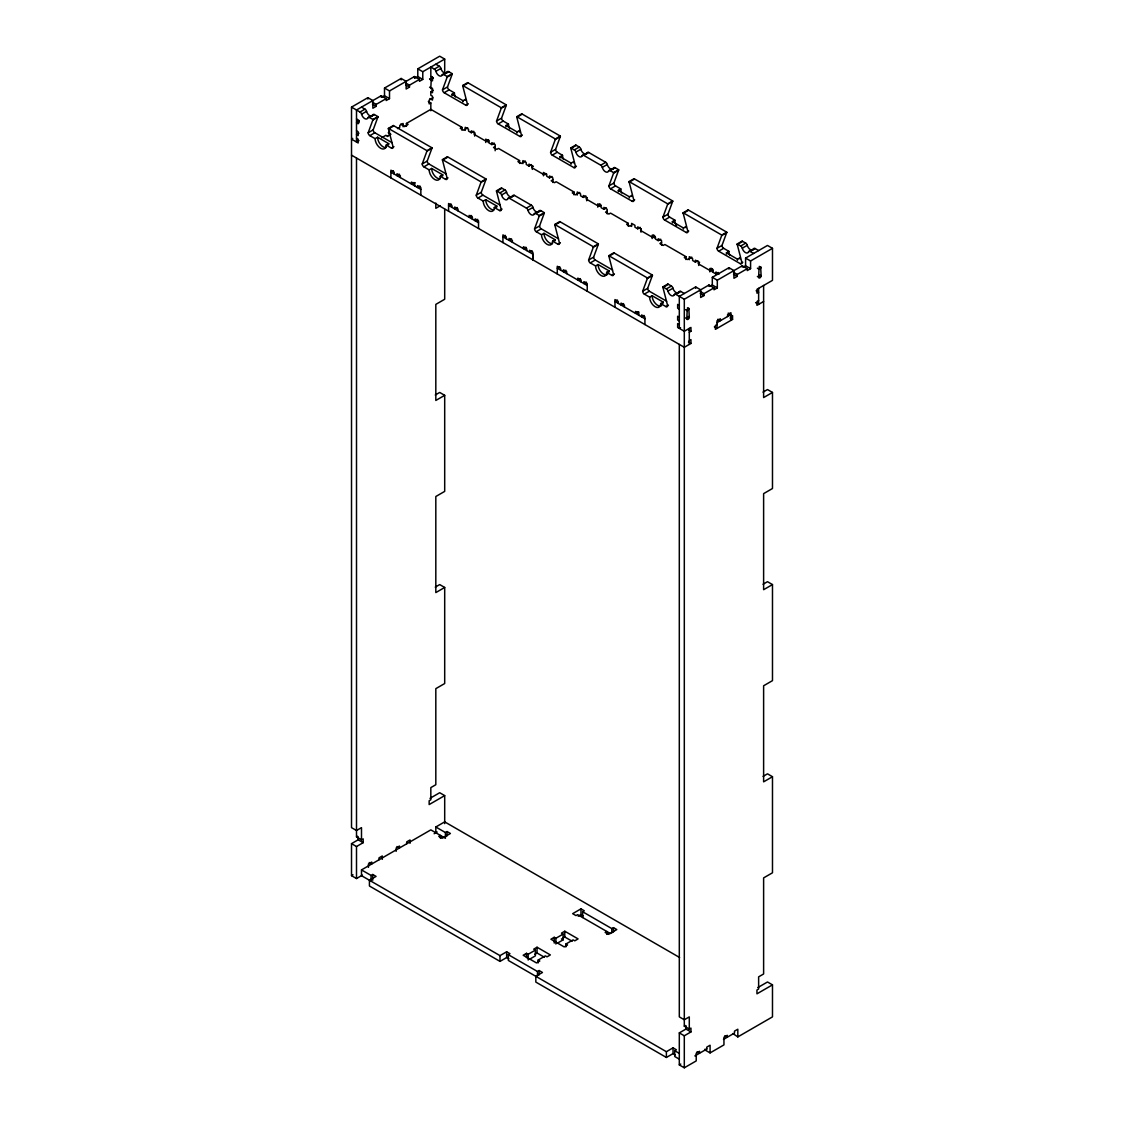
<?xml version="1.0" encoding="UTF-8"?>
<svg xmlns="http://www.w3.org/2000/svg" width="1124" height="1124" viewBox="0 0 1124 1124"><rect width="100%" height="100%" fill="white"/><g stroke="black" fill="none" stroke-linecap="round" stroke-linejoin="round"><path stroke-width="1.5" d="M358.992 122.853L359.146 120.479M432.529 88.262A1.77 1.026 -60 0 1 430.829 87.897L431.293 78.441A2.037 1.18 -60 0 1 432.852 77.556L433.302 78.006M688.043 316.462L689.293 317.179L686.792 318.626L687.27 309.156A2.037 1.18 -60 0 1 688.815 308.271L689.293 317.179A1.77 1.026 -60 0 1 688.043 319.342A1.77 1.026 -60 0 1 686.792 318.626L685.542 317.909M759.866 275.001L761.117 275.717L758.63 277.15L759.093 267.695A2.037 1.18 -60 0 1 760.653 266.81L761.117 275.717A1.77 1.026 -60 0 1 759.866 277.881A1.77 1.026 -60 0 1 758.63 277.15L757.379 276.434M375.107 138.674L377.608 137.226L388.693 143.633L386.206 145.08A7.84 4.524 60 0 1 380.657 148.284A7.84 4.524 60 0 1 375.107 138.674L369.838 135.639A2.346 1.363 60 0 1 368.18 132.744L372.859 119.987A2.346 1.363 60 0 0 372.929 119.481L377.931 116.601L374.418 114.578A2.346 1.363 60 0 0 372.845 114.957A4.707 2.712 60 0 1 369.712 115.702A4.707 2.712 60 0 1 366.579 111.332A2.346 1.363 60 0 0 365.005 109.14L361.492 107.117M368.18 132.744L373.168 129.864L377.861 117.107A2.346 1.363 60 0 0 377.931 116.601M468.287 103.773L465.8 105.206L444.163 92.716A2.346 1.363 60 0 1 442.505 89.836L447.183 77.078A2.346 1.363 60 0 0 447.254 76.573L452.255 73.692L448.743 71.669A2.346 1.363 60 0 0 447.169 72.034A4.707 2.712 60 0 1 444.036 72.793A4.707 2.712 60 0 1 440.889 68.424A2.346 1.363 60 0 0 439.329 66.232L435.817 64.209M442.505 89.836L447.493 86.955L452.185 74.198A2.346 1.363 60 0 0 452.255 73.692M429.157 169.879L431.658 168.445L442.744 174.838L440.257 176.285A7.84 4.524 60 0 1 434.707 179.489A7.84 4.524 60 0 1 429.157 169.879L423.888 166.844A2.346 1.363 60 0 1 422.231 163.949L426.909 151.206A2.346 1.363 60 0 0 426.979 150.686L431.981 147.806L393.372 125.523L388.384 128.403A2.346 1.363 60 0 0 388.454 128.993L393.133 147.16A2.346 1.363 60 0 1 391.475 148.115L386.206 145.08M422.231 163.949L427.218 161.069L431.911 148.312A2.346 1.363 60 0 0 431.981 147.806M522.337 134.978L519.85 136.411L498.213 123.921A2.346 1.363 60 0 1 496.555 121.041L501.234 108.283A2.346 1.363 60 0 0 501.304 107.778L506.306 104.897L467.696 82.614L462.709 85.494A2.346 1.363 60 0 0 462.779 86.084L467.458 104.251A2.346 1.363 60 0 1 465.8 105.206M496.555 121.041L501.543 118.16L506.236 105.403A2.346 1.363 60 0 0 506.306 104.897M483.208 201.084L485.709 199.65L496.794 206.043L494.307 207.49A7.84 4.524 60 0 1 488.757 210.694A7.84 4.524 60 0 1 483.208 201.084L477.939 198.049A2.346 1.363 60 0 1 476.281 195.169L480.96 182.411A2.346 1.363 60 0 0 481.03 181.891L486.032 179.011L447.422 156.728L442.434 159.608A2.346 1.363 60 0 0 442.505 160.198L447.183 178.365A2.346 1.363 60 0 1 445.526 179.32L440.257 176.285M476.281 195.169L481.269 192.274L485.961 179.517A2.346 1.363 60 0 0 486.032 179.011M576.387 166.183L573.9 167.617L552.263 155.14A2.346 1.363 60 0 1 550.605 152.246L555.284 139.502A2.346 1.363 60 0 0 555.354 138.983L560.356 136.102L521.747 113.819L516.759 116.699A2.346 1.363 60 0 0 516.829 117.289L521.508 135.456A2.346 1.363 60 0 1 519.85 136.411M550.605 152.246L555.593 149.366L560.286 136.608A2.346 1.363 60 0 0 560.356 136.102M541.501 234.747L544.002 233.3L555.101 239.707L552.601 241.14A7.84 4.524 60 0 1 547.051 244.344A7.84 4.524 60 0 1 541.501 234.747L536.232 231.699A2.346 1.363 60 0 1 534.574 228.818L539.253 216.061A2.346 1.363 60 0 0 539.323 215.555L544.325 212.675L540.813 210.638A2.346 1.363 60 0 0 539.239 211.017A4.707 2.712 60 0 1 536.106 211.776A4.707 2.712 60 0 1 532.973 207.392A2.346 1.363 60 0 0 531.399 205.214L514.399 195.393A2.346 1.363 60 0 0 512.825 195.773A4.707 2.712 60 0 1 509.692 196.517A4.707 2.712 60 0 1 506.559 192.148A2.346 1.363 60 0 0 504.985 189.956L501.473 187.933L496.485 190.813A2.346 1.363 60 0 0 496.555 191.403L501.234 209.57A2.346 1.363 60 0 1 499.576 210.539L494.307 207.49M534.574 228.818L539.562 225.938L544.255 213.181A2.346 1.363 60 0 0 544.325 212.675M634.681 199.833L632.194 201.28L610.557 188.79A2.346 1.363 60 0 1 608.899 185.91L613.578 173.152A2.346 1.363 60 0 0 613.648 172.646L618.65 169.766L615.137 167.729A2.346 1.363 60 0 0 613.563 168.108A4.707 2.712 60 0 1 610.43 168.853A4.707 2.712 60 0 1 607.297 164.483A2.346 1.363 60 0 0 605.724 162.306L588.723 152.485A2.346 1.363 60 0 0 587.149 152.864A4.707 2.712 60 0 1 584.016 153.609A4.707 2.712 60 0 1 580.869 149.239A2.346 1.363 60 0 0 579.31 147.047L575.797 145.024L570.809 147.904A2.346 1.363 60 0 0 570.88 148.494L575.558 166.661A2.346 1.363 60 0 1 573.9 167.617M608.899 185.91L613.887 183.029L618.579 170.272A2.346 1.363 60 0 0 618.65 169.766M595.551 265.952L598.052 264.505L609.152 270.912L606.651 272.345A7.84 4.524 60 0 1 601.101 275.549A7.84 4.524 60 0 1 595.551 265.952L590.283 262.904A2.346 1.363 60 0 1 588.625 260.023L593.303 247.266A2.346 1.363 60 0 0 593.374 246.76L598.375 243.88L559.766 221.583L554.778 224.477A2.346 1.363 60 0 0 554.849 225.053L559.527 243.234A2.346 1.363 60 0 1 557.869 244.189L552.601 241.14M588.625 260.023L593.612 257.143L598.305 244.386A2.346 1.363 60 0 0 598.375 243.88M688.731 231.038L686.244 232.485L664.607 219.995A2.346 1.363 60 0 1 662.949 217.115L667.628 204.357A2.346 1.363 60 0 0 667.698 203.851L672.7 200.971L634.091 178.674L629.103 181.554A2.346 1.363 60 0 0 629.173 182.144L633.852 200.311A2.346 1.363 60 0 1 632.194 201.28M662.949 217.115L667.937 214.234L672.63 201.477A2.346 1.363 60 0 0 672.7 200.971M649.602 297.158L652.103 295.71L663.202 302.117L660.701 303.564A7.84 4.524 60 0 1 655.152 306.754A7.84 4.524 60 0 1 649.602 297.158L644.333 294.109A2.346 1.363 60 0 1 642.675 291.228L647.354 278.471A2.346 1.363 60 0 0 647.424 277.965L652.426 275.085L613.816 252.788L608.829 255.682A2.346 1.363 60 0 0 608.899 256.272L613.578 274.439A2.346 1.363 60 0 1 611.92 275.394L606.651 272.345M642.675 291.228L647.663 288.348L652.356 275.591A2.346 1.363 60 0 0 652.426 275.085M742.781 262.243L740.294 263.69L718.658 251.2A2.346 1.363 60 0 1 717 248.32L721.678 235.562A2.346 1.363 60 0 0 721.749 235.057L726.75 232.176L688.141 209.879L683.153 212.759A2.346 1.363 60 0 0 683.223 213.349L687.902 231.53A2.346 1.363 60 0 1 686.244 232.485M717 248.32L721.987 245.439L726.68 232.682A2.346 1.363 60 0 0 726.75 232.176M362.462 875.104L356.505 878.546L351.517 875.666L351.517 843.646L356.505 846.527L363.164 842.677L363.164 838.841L361.492 839.797L361.492 827.629L356.505 830.51L351.517 827.629L351.517 107.117L367.871 97.676L372.859 100.556L372.859 108.241L376.189 106.316L376.189 104.391L386.178 98.631L386.178 100.556L389.508 98.631L389.508 90.946L384.506 88.065L384.506 95.751L389.508 98.631M384.506 88.065L401.156 78.455L406.143 81.335L406.143 89.021L409.473 87.096L409.473 85.185L419.449 79.411L419.449 81.335L422.779 79.411L422.779 71.725L444.697 59.08L444.697 73.088M422.779 79.411L417.791 76.53L417.791 68.845L439.695 56.2L444.697 59.08M386.178 98.631L381.191 95.751L356.505 109.997L356.505 142.017L358.992 140.584M389.508 90.946L414.461 76.53L419.449 79.411M382.019 97.184L384.506 95.751M415.093 78.09L417.791 76.53M351.517 107.117L360.017 112.021L365.005 109.14M429.832 79.326L432.487 80.858L432.487 77.008L430.829 76.053L430.829 67.089L434.328 69.112L439.329 66.232M360.017 112.021A2.346 1.363 60 0 1 361.577 114.212L366.579 111.332M434.328 69.112A2.346 1.363 60 0 1 435.901 71.304L440.889 68.424M358.992 121.364L356.505 122.811L358.163 123.766L358.163 119.931L356.505 118.961M361.577 114.212A4.707 2.712 60 0 0 364.724 118.582A4.707 2.712 60 0 0 367.857 117.837L372.845 114.957M435.901 71.304A4.707 2.712 60 0 0 439.034 75.673A4.707 2.712 60 0 0 442.182 74.929L447.169 72.034M367.857 117.837A2.346 1.363 60 0 1 369.431 117.458L374.418 114.578M442.182 74.929A2.346 1.363 60 0 1 443.741 74.549L448.743 71.669M372.859 119.987L377.861 117.107M447.183 77.078L452.185 74.198M358.992 133.208L356.505 134.655L358.163 135.611L358.163 131.775L356.505 130.82M429.832 98.533L432.487 100.078L432.487 96.228L430.829 95.273L430.829 91.746L433.316 90.299M352.753 138.421L351.517 139.137L358.163 142.987L358.163 139.137L356.505 138.182M433.049 97.83L429.157 100.078L429.157 103.914L430.829 102.958L430.829 110.756M369.838 135.639L374.84 132.744L392.136 142.734M444.163 92.716L449.15 89.836L454.419 92.885A7.84 4.524 60 0 0 455.332 96.903M388.454 128.993L393.442 126.113A2.346 1.363 60 0 1 393.372 125.523M462.779 86.084L467.767 83.204A2.346 1.363 60 0 1 467.696 82.614M452.017 95.54A7.84 4.524 60 0 1 451.932 94.318L454.419 92.885M389.452 131.325L389.241 135.287M381.598 137.788L385.897 135.302L387.569 136.496M397.531 128.586L399.779 127.279L399.779 125.368L403.109 123.443L403.109 126.801M406.424 126.324L406.424 123.443L430.829 109.351L461.88 127.293L461.88 130.173M387.569 136.257L390.885 134.332L388.23 132.801M404.556 126.436L408.082 124.413L406.424 123.443M462.933 101.834A7.84 4.524 60 0 0 463.018 100.724L465.519 99.291A7.84 4.524 60 0 1 465.42 100.401M391.475 148.115L393.962 146.682M461.88 127.293L460.222 128.248L463.552 130.173L467.71 127.771M426.909 151.206L431.911 148.312M501.234 108.283L506.236 105.403M393.386 170.679L390.885 172.127L420.84 189.408M399.484 174.206L396.997 175.639L396.997 173.728L400.313 175.639L400.313 177.564M465.21 130.37L465.21 127.293L468.539 129.218L468.539 131.129L471.321 132.73L473.808 131.297M423.888 166.844L428.89 163.949L446.186 173.953M498.213 123.921L503.201 121.041L508.469 124.09A7.84 4.524 60 0 0 509.72 128.839M442.505 160.198L447.493 157.318A2.346 1.363 60 0 1 447.422 156.728M516.829 117.289L521.817 114.409A2.346 1.363 60 0 1 521.747 113.819M506.067 126.745A7.84 4.524 60 0 1 505.983 125.523L508.469 124.09M420.011 186.05L417.51 187.497L417.51 185.572L420.84 187.497L420.84 195.183M485.737 142.495L485.737 139.137L489.066 141.062L489.066 142.987L491.834 144.589L494.335 143.141M516.984 133.039A7.84 4.524 60 0 0 517.068 131.93L519.569 130.496A7.84 4.524 60 0 1 519.358 132.126M495.164 146.499L493.506 147.469L496.822 149.38L498.494 148.424L519.569 160.591L519.569 163.472M445.526 179.32L448.012 177.887M440.257 205.748L435.817 208.305L435.817 203.065M480.96 182.411L485.961 179.517M555.284 139.502L560.286 136.608M519.569 160.591L517.911 161.561L521.227 163.472L525.4 161.069M451.075 203.978L448.574 205.425L478.529 222.721M457.173 207.504L454.672 208.952L454.672 207.027L458.002 208.952L458.002 210.862M522.899 163.668L522.899 160.591L526.229 162.516L526.229 164.441L528.997 166.043L531.497 164.596M477.939 198.049L482.941 195.169L500.236 205.158M552.263 155.14L557.251 152.246L562.534 155.295A7.84 4.524 60 0 0 563.433 159.327M496.555 191.403L501.543 188.523A2.346 1.363 60 0 1 501.473 187.933M570.88 148.494L575.867 145.614A2.346 1.363 60 0 1 575.797 145.024M560.117 157.95A7.84 4.524 60 0 1 560.033 156.728L562.534 155.295M496.485 190.813L499.997 192.836L504.985 189.956M570.809 147.904L574.308 149.928L579.31 147.047M499.997 192.836A2.346 1.363 60 0 1 501.557 195.028L506.559 192.148M574.308 149.928A2.346 1.363 60 0 1 575.881 152.119L580.869 149.239M501.557 195.028A4.707 2.712 60 0 0 504.704 199.398A4.707 2.712 60 0 0 507.837 198.653L512.825 195.773M575.881 152.119A4.707 2.712 60 0 0 579.015 156.489A4.707 2.712 60 0 0 582.162 155.744L587.149 152.864M507.837 198.653A2.346 1.363 60 0 1 509.411 198.274L514.399 195.393M582.162 155.744A2.346 1.363 60 0 1 583.721 155.365L588.723 152.485M571.034 164.245A7.84 4.524 60 0 0 571.118 163.135L573.619 161.701A7.84 4.524 60 0 1 573.521 162.811M477.7 219.349L475.199 220.796L475.199 218.871L478.529 220.796L478.529 228.481M543.426 175.808L543.426 172.436L546.742 174.361L546.742 176.285L549.524 177.887L552.01 176.44M499.576 210.539L502.077 209.092M552.853 179.812L551.182 180.767L554.511 182.692L556.169 181.723L573.942 191.965L573.942 194.845M509.411 198.274L526.411 208.095L531.399 205.214M583.721 155.365L600.736 165.186L605.724 162.306M526.411 208.095A2.346 1.363 60 0 1 527.971 210.272L532.973 207.392M600.736 165.186A2.346 1.363 60 0 1 602.295 167.364L607.297 164.483M527.971 210.272A4.707 2.712 60 0 0 531.118 214.656A4.707 2.712 60 0 0 534.251 213.897L539.239 211.017M602.295 167.364A4.707 2.712 60 0 0 605.443 171.747A4.707 2.712 60 0 0 608.576 170.989L613.563 168.108M534.251 213.897A2.346 1.363 60 0 1 535.825 213.532L540.813 210.638M608.576 170.989A2.346 1.363 60 0 1 610.149 170.609L615.137 167.729M573.942 191.965L572.271 192.935L575.6 194.845L579.759 192.443M505.407 235.38L502.92 236.813L532.874 254.108L532.874 259.869L532.874 252.183L529.559 250.259L529.559 252.183L532.045 250.736M539.253 216.061L544.255 213.181M613.578 173.152L618.579 170.272M511.532 238.892L509.032 240.325L509.032 238.414L512.361 240.325L512.361 242.25M577.258 195.056L577.258 191.979L580.574 193.904L580.574 195.815L583.356 197.417L585.857 195.983M536.232 231.699L541.234 228.818L558.53 238.808M610.557 188.79L615.545 185.91L620.827 188.944A7.84 4.524 60 0 0 621.727 192.977M554.849 225.053L559.836 222.173A2.346 1.363 60 0 1 559.766 221.583M629.173 182.144L634.161 179.264A2.346 1.363 60 0 1 634.091 178.674M618.411 191.614A7.84 4.524 60 0 1 618.326 190.392L620.827 188.944M525.948 247.21L523.447 248.657L523.447 246.732L526.777 248.657L526.777 250.582M597.785 207.181L597.771 203.823L601.101 205.748L601.101 207.673L603.883 209.275L606.37 207.828M629.328 197.908A7.84 4.524 60 0 0 629.412 196.798L631.913 195.351A7.84 4.524 60 0 1 631.814 196.461M607.213 211.186L605.555 212.141L608.885 214.066L610.543 213.11L628.274 223.353L628.274 226.233M557.869 244.189L560.37 242.742M628.274 223.353L626.616 224.322L629.946 226.233L631.604 225.278M559.78 266.753L557.279 268.186L587.234 285.482M593.303 247.266L598.305 244.386M667.628 204.357L672.63 201.477M565.878 270.266L563.391 271.713L563.391 269.788L566.721 271.713L566.721 273.638M631.604 226.43L631.604 223.353L634.934 225.278L634.934 227.203L637.715 228.804L640.202 227.357M590.283 262.904L595.284 260.023L612.58 270.013M664.607 219.995L669.609 217.115L674.878 220.149A7.84 4.524 60 0 0 676.493 225.615M608.899 256.272L613.887 253.378A2.346 1.363 60 0 1 613.816 252.788M683.223 213.349L688.211 210.469A2.346 1.363 60 0 1 688.141 209.879M672.461 222.819A7.84 4.524 60 0 1 672.377 221.597L674.878 220.149M580.307 280.031L580.307 278.597L577.806 280.031L577.806 278.12L581.136 280.031L581.136 281.955M586.405 282.124L583.904 283.557L583.904 281.632L587.234 283.557L587.234 291.242M652.131 238.569L652.131 235.211L655.461 237.122L655.461 239.047L658.228 240.648L660.729 239.215M683.378 229.113A7.84 4.524 60 0 0 683.462 228.003L685.963 226.556A7.84 4.524 60 0 1 685.865 227.666M661.558 242.573L659.9 243.529L663.23 245.453L664.888 244.498L685.963 256.665L685.963 259.546M611.92 275.394L614.421 273.947M435.269 395.002L439.695 392.445L444.697 395.325L444.697 491.385L435.817 496.513L435.817 592.587L444.697 587.459L444.697 683.533L435.817 688.647L435.817 784.721L430.829 787.601L430.829 799.768L429.157 800.738L429.157 804.573L444.697 795.609L444.697 823.625M444.697 395.325L435.817 400.453L435.817 304.379L444.697 299.251L444.697 209.19M647.354 278.471L652.356 275.591M721.678 235.562L726.68 232.682M685.963 256.665L684.305 257.621L687.635 259.546L691.794 257.143M617.469 300.052L614.968 301.499L644.923 318.78M623.567 303.578L621.066 305.011L621.066 303.087L624.396 305.011L624.396 306.936M689.293 259.728L689.293 256.665L692.623 258.576L692.623 260.501L695.391 262.103L697.892 260.67M644.333 294.109L649.335 291.228L666.63 301.218M718.658 251.2L723.659 248.32L728.928 251.355A7.84 4.524 60 0 0 729.827 255.387M660.701 303.564L665.97 306.599A2.346 1.363 60 0 0 667.628 305.644L662.949 287.477A2.346 1.363 60 0 1 662.879 286.887L667.867 283.993L671.379 286.03A2.346 1.363 60 0 1 672.953 288.208A4.707 2.712 60 0 0 677.308 293.027M740.294 263.69A2.346 1.363 60 0 0 741.952 262.735L737.274 244.568A2.346 1.363 60 0 1 737.204 243.978L742.191 241.084L745.704 243.121A2.346 1.363 60 0 1 747.263 245.299A4.707 2.712 60 0 0 751.394 250.076M662.949 287.477L667.937 284.583A2.346 1.363 60 0 1 667.867 283.993M737.274 244.568L742.261 241.674A2.346 1.363 60 0 1 742.191 241.084M726.526 254.024A7.84 4.524 60 0 1 726.427 252.802L728.928 251.355M662.879 286.887L666.392 288.91L671.379 286.03M737.204 243.978L740.716 246.001L745.704 243.121M666.392 288.91A2.346 1.363 60 0 1 667.951 291.088L672.953 288.208M740.716 246.001A2.346 1.363 60 0 1 742.276 248.179L747.263 245.299M639.05 312.191A1.77 1.026 0 0 1 637.982 311.896L635.496 313.343L635.496 311.418L638.825 313.343L638.825 315.268M667.951 291.088A4.707 2.712 60 0 0 671.098 295.472A4.707 2.712 60 0 0 674.231 294.713L679.219 291.833A2.346 1.363 60 0 1 680.793 291.453L684.305 293.49M742.276 248.179A4.707 2.712 60 0 0 745.423 252.563A4.707 2.712 60 0 0 748.556 251.804L753.544 248.924A2.346 1.363 60 0 1 755.117 248.544L758.63 250.582M674.231 294.713A2.346 1.363 60 0 1 675.805 294.348L680.793 291.453M748.556 251.804A2.346 1.363 60 0 1 750.115 251.439L755.117 248.544M737.428 260.318A7.84 4.524 60 0 0 737.513 259.208L740.014 257.761A7.84 4.524 60 0 1 739.929 258.871M644.094 315.423L641.593 316.87L641.593 314.945L644.923 316.87L644.923 324.555M709.82 271.868L709.82 268.51L713.136 270.434L713.136 272.345L715.918 273.947L718.405 272.514M717.309 287.885L712.307 285.004L712.307 277.319L717.309 280.199L717.309 287.885L713.979 289.809L713.979 287.885L703.989 293.645L703.989 295.57L700.659 297.495L700.659 289.809L695.672 286.915L679.303 296.371L679.303 328.391L680.554 327.674M712.307 277.319L728.956 267.709L733.944 270.589L733.944 278.274L737.274 276.349L737.274 274.439L747.249 268.664L747.249 270.589L750.579 268.664L750.579 260.979L772.483 248.334L772.483 280.354L756.958 289.318L756.958 293.167L758.63 292.212L756.129 290.765M750.579 268.664L745.591 265.784L745.591 258.099L767.495 245.453L772.483 248.334M665.97 306.599L668.471 305.152M675.805 294.348L684.305 299.251L708.977 285.004L713.979 287.885M717.309 280.199L742.261 265.784L747.249 268.664M709.82 286.437L712.307 285.004M743.512 266.992L745.591 265.784M686.792 310.617L689.293 309.184M758.63 269.156L761.117 267.709M689.293 332.24L690.951 331.271L690.951 327.435L684.305 331.271L677.646 327.435L677.646 323.586L679.303 324.555M717.028 322.63L730.895 314.622L728.226 313.09M689.293 340.558L690.951 339.603L690.951 343.438L684.305 347.288L351.517 155.154M717.042 324.541L715.37 325.496L715.37 329.346L732.567 319.413L732.567 315.577L730.909 316.532M758.63 300.53L756.958 301.499L756.958 305.335L763.618 301.499M763.056 392.121L767.495 389.55L772.483 392.445L772.483 488.504L763.618 493.633L763.618 589.693L772.483 584.578L772.483 680.638L763.618 685.766L763.618 781.84L772.483 776.712L772.483 872.786L763.618 877.9L763.618 973.974L758.63 976.854L758.63 989.022L756.958 989.991L756.958 993.827L772.483 984.863L772.483 1016.883L737.822 1036.904L732.834 1033.532M435.269 587.135L439.695 584.578L444.697 587.459M772.483 392.445L763.618 397.559L763.618 285.482M763.056 584.255L767.495 581.698L772.483 584.578M356.505 158.034L356.505 836.916L357.643 836.256M351.517 843.646L358.163 839.797L363.164 842.677M430 798.335L439.695 792.729L444.697 795.609M351.517 875.666L353.006 874.809M678.812 1058.864L674.709 1056.49L674.709 1050.729L676.367 1049.774L673.037 1047.849L666.392 1051.699L508.315 960.43L508.315 954.669L509.973 953.7L506.643 951.789L499.997 955.625L361.492 875.666L361.492 869.906L430.829 829.877L445.413 838.293L445.413 832.533L435.817 826.997L435.817 832.758M435.817 826.997L444.697 821.869L679.598 957.493M434.145 833.727L437.152 831.985M361.492 869.906L371.089 875.441L372.747 874.486L376.076 876.397L369.431 880.247L369.431 886.007L499.997 961.385L506.643 957.55L508.863 958.828M445.413 832.533L447.071 831.563L450.401 833.488L442.083 838.293L438.753 836.368L440.425 835.413L440.425 838.293M763.056 776.389L767.495 773.832L772.483 776.712M582.639 917.521L582.639 911.761L584.297 910.791L580.967 908.866L572.65 913.671L575.98 915.596L577.638 914.641L610.304 933.496M578.2 916.243L580.967 914.641L583.187 915.919M529.615 959.208L535.375 955.878L535.375 950.117L528.168 954.276L526.51 953.321L523.18 955.245L536.485 962.931L539.815 961.006L538.157 960.051L538.157 962.931M538.157 960.051L545.365 955.878L547.023 956.847L550.353 954.922L537.047 947.237L533.717 949.162L535.375 950.117M557.335 943.205L563.11 939.875L563.11 934.1L555.902 938.273L554.23 937.304L550.915 939.228L564.22 946.914L567.55 944.989L565.878 944.034L565.878 946.914M565.878 944.034L573.1 939.875L574.757 940.83L578.087 938.905L564.768 931.22L561.452 933.145L563.11 934.1M534.827 954.276L537.047 952.997L544.438 957.269M562.562 938.273L564.768 936.995L572.172 941.252M508.315 954.669L537.483 971.501L539.155 970.546L542.471 972.471L535.825 976.306L535.825 982.081L666.392 1057.459L673.037 1053.61L675.257 1054.902M582.639 911.761L611.807 928.593L613.465 927.637L616.795 929.562L608.477 934.367L605.148 932.442L606.819 931.473L606.819 934.367M684.305 299.251L684.305 1026.17L685.443 1025.509M697.063 1051.783L699.549 1053.23L699.549 1051.305L696.22 1053.23L696.22 1060.916L684.305 1067.8L679.303 1064.92L679.303 1032.9L685.963 1029.05L690.951 1031.93L690.951 1028.095L689.293 1029.05L684.305 1026.17M757.787 987.589L767.495 981.983L772.483 984.863M679.303 1032.9L684.305 1035.78L690.951 1031.93M679.303 1064.92L680.793 1064.063M694.857 1055.942L706.912 1048.987M723.491 1039.405L734.492 1033.054L734.492 1031.13L737.822 1029.219L737.822 1036.904M705.099 1049.071L705.099 1050.027L710.087 1052.907L723.954 1044.899L723.954 1037.213L727.284 1035.302L727.284 1037.213L724.783 1035.78M443.741 74.549L447.254 76.573M462.709 85.494L501.304 107.778M516.759 116.699L555.354 138.983M610.149 170.609L613.648 172.646M629.103 181.554L667.698 203.851M683.153 212.759L721.749 235.057M750.115 251.439L753.628 253.462M417.791 68.845L422.779 71.725M745.591 258.099L750.579 260.979M431.138 76.952L433.316 78.216M759.248 266.388L761.117 267.47M430.829 77.008L433.316 78.455M429.579 78.933L430.829 79.663M757.379 268.186L758.63 268.917M451.932 94.318L463.018 100.724M505.983 125.523L517.068 131.93M560.033 156.728L571.118 163.135M618.326 190.392L629.412 196.798M672.377 221.597L683.462 228.003M726.427 252.802L737.513 259.208M429.579 87.18L432.487 88.866L432.487 92.702L430.829 91.746M405.722 83.021L409.473 85.185M733.522 272.275L737.274 274.439M405.722 84.946L409.473 87.096M733.522 274.2L737.274 276.349M428.328 101.511L430.829 102.958M599.584 203.894L600.286 206.099M653.241 234.888L654.632 235.689L654.632 237.852M710.93 268.186L712.307 268.987L712.307 271.868M719.248 273.947L715.918 272.036L715.918 273.947M755.595 302.623L758.63 304.379L758.63 288.362M372.451 102.228L376.189 104.391M700.252 291.481L703.989 293.645M372.451 104.153L376.189 106.316M700.252 293.406L703.989 295.57M400.762 124.019L404.766 126.562M730.066 317.98L732.567 319.413M369.431 117.458L372.929 119.481M388.384 128.403L426.979 150.686M442.434 159.608L481.03 181.891M535.825 213.532L539.323 215.555M554.778 224.477L593.374 246.76M608.829 255.682L647.424 277.965M717.871 319.258L720.372 320.705L720.372 318.78L717.042 320.705L717.028 328.391L714.358 326.859M687.424 307.864L689.293 308.945M679.303 305.335L677.646 304.379L677.646 308.215L679.303 309.184M357.755 120.409L358.992 121.125M685.542 309.662L686.792 310.379M679.303 317.179L677.646 316.223L677.646 320.059L679.303 321.028M688.464 329.838L690.951 331.271M470.9 215.429L471.588 215.836L469.101 217.269L469.101 215.358L472.417 217.269L472.417 219.194M688.464 342.005L690.951 343.438M561.452 938.905L563.11 939.875M396.997 846.527L399.484 847.96L399.484 846.049L396.154 847.96L396.154 851.332M356.505 836.916L361.492 839.797M369.262 862.529L371.749 863.977L371.749 862.052L368.433 863.977L368.433 867.335M674.709 1050.729L678.812 1053.104M742.261 265.784L742.261 267.105M730.895 320.382L730.909 312.697L727.579 314.608L727.579 316.532M728.956 267.709L728.956 269.156M710.087 1052.907L710.087 1045.222L706.757 1047.147L706.757 1049.071M708.977 285.004L708.977 286.325M698.721 265.461L698.721 262.103L695.391 260.178L695.391 262.103M695.672 286.915L695.672 288.362M689.293 328.391L689.293 344.408M689.293 1029.05L689.293 1016.883L684.305 1019.763L679.303 1016.883L679.303 344.408M685.963 1025.692L685.963 1029.05M684.305 1035.78L684.305 1067.8M673.037 1047.849L673.037 1053.61M666.392 1051.699L666.392 1057.459M661.558 245.257L661.558 240.648L658.228 238.724L658.228 240.648M641.031 232.162L641.031 228.804L637.715 226.879L637.715 228.804M637.982 311.896L637.982 313.343M618.298 303.41L618.298 301.499L614.968 299.574L614.968 307.259M613.465 927.637L613.465 931.965M611.807 928.593L611.807 932.92M607.199 213.883L607.199 209.275L603.883 207.35L603.883 209.275M586.7 200.775L586.686 197.417L583.356 195.492L583.356 197.417M580.967 908.866L580.967 914.641M564.768 931.22L564.768 936.995M560.609 270.111L560.609 268.186L557.279 266.262L557.279 273.947M555.902 938.273L555.902 944.034M554.23 937.304L554.23 943.078M552.853 182.495L552.853 177.887L549.524 175.962L549.524 177.887M539.155 970.546L539.155 974.873M537.483 971.501L537.483 975.829M537.047 947.237L537.047 952.997M532.326 169.401L532.326 166.043L528.997 164.118L528.997 166.043M528.168 954.276L528.168 960.051M526.51 953.321L526.51 957.648M525.934 247.94L525.934 248.657M506.643 951.789L506.643 957.55M506.264 238.724L506.264 236.813L502.934 234.888L502.92 242.573M499.997 955.625L499.997 961.385M495.164 150.728L495.164 144.589L491.834 142.664L491.834 144.589M488.238 139.615L488.238 142.495M474.637 136.102L474.637 132.73L471.321 130.82L471.321 132.73M471.588 216.187L471.588 217.269M451.904 207.35L451.904 205.425L448.574 203.5L448.574 211.186M447.071 831.563L447.071 835.891M414.742 185.896L414.742 183.971L411.412 182.046L411.412 183.971L413.913 182.524L413.913 183.971M414.461 76.53L414.461 78.09M410.021 843.323L410.021 839.965L406.691 841.876L406.691 843.801M401.156 78.455L401.156 79.902M394.215 174.037L394.215 172.127L390.885 170.202L390.885 177.887M382.286 859.34L382.286 855.968L378.971 857.893L378.971 859.818M381.191 95.751L381.191 97.184M372.747 874.486L372.747 880.247M371.089 875.441L371.089 881.202M367.871 97.676L367.871 99.109M358.163 836.916L358.163 839.797M356.505 846.527L356.505 878.546M374.84 132.744A2.346 1.363 60 0 1 373.168 129.864M428.89 163.949A2.346 1.363 60 0 1 427.218 161.069M482.941 195.169A2.346 1.363 60 0 1 481.269 192.274M541.234 228.818A2.346 1.363 60 0 1 539.562 225.938M595.284 260.023A2.346 1.363 60 0 1 593.612 257.143M649.335 291.228A2.346 1.363 60 0 1 647.663 288.348M679.219 291.833A4.707 2.712 60 0 1 678.404 292.83M661.572 305.714A7.84 4.524 60 0 1 655.531 303.606A7.84 4.524 60 0 1 652.103 295.71M663.202 302.117A7.84 4.524 60 0 1 663.104 303.227M607.522 274.495A7.84 4.524 60 0 1 601.481 272.401A7.84 4.524 60 0 1 598.052 264.505M609.152 270.912A7.84 4.524 60 0 1 609.053 272.022M552.587 243.613A7.84 4.524 60 0 1 546.91 240.606A7.84 4.524 60 0 1 544.002 233.3M555.101 239.707A7.84 4.524 60 0 1 555.003 240.817M493.801 210.005A7.84 4.524 60 0 1 485.709 199.65M496.794 206.043A7.84 4.524 60 0 1 496.71 207.167M440.243 178.758A7.84 4.524 60 0 1 434.567 175.751A7.84 4.524 60 0 1 431.658 168.445M442.744 174.838A7.84 4.524 60 0 1 442.659 175.962M386.192 147.553A7.84 4.524 60 0 1 380.516 144.546A7.84 4.524 60 0 1 377.608 137.226M388.693 143.633A7.84 4.524 60 0 1 388.609 144.743M449.15 89.836A2.346 1.363 60 0 1 447.493 86.955M503.201 121.041A2.346 1.363 60 0 1 501.543 118.16M557.251 152.246A2.346 1.363 60 0 1 555.593 149.366M615.545 185.91A2.346 1.363 60 0 1 613.887 183.029M669.609 217.115A2.346 1.363 60 0 1 667.937 214.234M723.659 248.32A2.346 1.363 60 0 1 721.987 245.439M753.544 248.924A4.707 2.712 60 0 1 752.335 250.076M655.109 236.616A1.77 1.026 0 0 1 653.887 237.389A1.77 1.026 0 0 1 652.131 237.122L641.031 230.729A1.77 1.026 0 0 1 641.284 229.17M415.332 182.819A1.77 1.026 0 0 1 414.152 182.65M488.603 139.938A1.77 1.026 0 0 1 487.971 141.188A1.77 1.026 0 0 1 485.737 141.062L474.637 134.655A1.77 1.026 0 0 1 474.89 133.096M546.433 173.644A1.77 1.026 0 0 1 545.337 174.585A1.77 1.026 0 0 1 543.426 174.361L532.326 167.954A1.77 1.026 0 0 1 531.905 166.9A1.77 1.026 0 0 1 533.394 166.226M712.602 269.212A1.77 1.026 0 0 1 712.124 270.519A1.77 1.026 0 0 1 709.82 270.434L698.721 264.028A1.77 1.026 0 0 1 698.271 263.016A1.77 1.026 0 0 1 699.606 262.313M600.286 204.301A1.77 1.026 0 0 1 600.286 205.734A1.77 1.026 0 0 1 597.785 205.734L586.7 199.327A1.77 1.026 0 0 1 587.248 197.683"/></g></svg>
